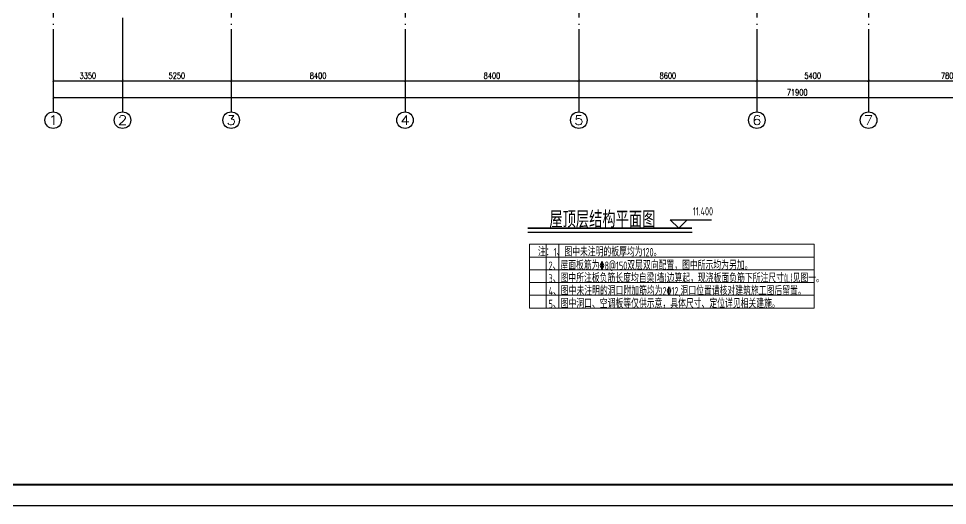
# Model space of a CAD drawing. Extents: x 169490 to 7584583, y -2399407 to 1374371.
# Drawn here: x 606323 to 651206, y 563697 to 587249 of the extents above; entities that cross this region are included whole.
import ezdxf
from ezdxf.enums import TextEntityAlignment as Align

# ---------------------------------------------------------------- set-up
doc = ezdxf.new("R2010")
doc.units = 0
doc.header["$LTSCALE"] = 100
doc.linetypes.add('D3轴线点划线', pattern=[18.5, 12, -3, 0.5, -3])
doc.layers.get('0').update_dxf_attribs({"linetype": 'CONTINUOUS'})
doc.layers.get('DEFPOINTS').update_dxf_attribs({"linetype": 'CONTINUOUS'})
for name, color, linetype in [('AXIS', 3, 'CONTINUOUS'), ('AXIS_TEXT', 4, 'CONTINUOUS'), ('C-AXIS(轴号)', 3, 'CONTINUOUS'), ('C-AXIS-T(字)', 7, 'CONTINUOUS'), ('C-DOTE', 8, 'D3轴线点划线'), ('S-0-TEXT', 7, 'CONTINUOUS'), ('THIN', 190, 'CONTINUOUS'), ('图框', 140, 'CONTINUOUS'), ('文字', 7, 'CONTINUOUS'), ('门编号', 6, 'CONTINUOUS')]:
    doc.layers.add(name, color=color, linetype=linetype)
doc.layers.add('S-1-TEXT', color=7, linetype='CONTINUOUS', lineweight=18)
doc.styles.add('_TCH_AXIS', font='COMPLEX', dxfattribs={"bigfont": 'GBCBIG'})
doc.styles.add('_TCH_DIM_T3', font='SIMPLEX.shx', dxfattribs={"width": 0.705882, "bigfont": 'GBCBIG.shx'})
doc.styles.add('COMPLEX', font='COMPLEX')
doc.styles.add('TSSD_Label', font='Tssdeng.shx', dxfattribs={"width": 0.7, "bigfont": 'hztxt.shx'})
doc.styles.add('TSSD_REIN', font='tssdeng.shx', dxfattribs={"width": 0.7, "bigfont": 'hztxt.shx'})
doc.dimstyles.new('_TCH_ARCH&&100', dxfattribs={"dimtxt": 297.5, "dimasz": 100, "dimexe": 250, "dimexo": 300, "dimgap": 100, "dimtad": 1, "dimdec": 0, "dimzin": 0, "dimdsep": 46, "dimtxsty": '_TCH_DIM_T3', "dimblk": 'ARCHTICK', "dimcen": 0.09, "dimclrt": 7, "dimazin": 2, "dimtfac": 1, "dimtdec": 0, "dimtix": 1, "dimtmove": 2, "dimatfit": 3, "dimfxl": 1, "dimtolj": 1, "dimtzin": 0, "dimarcsym": 0})

# ---------------------------------------------------------------- blocks, each defined once
blk = doc.blocks.new('_ARCHTICK')
at = {"const_width": 0.15}
blk.add_lwpolyline([(-0.5, -0.5), (0.5, 0.5)], dxfattribs=at)
blk = doc.blocks.new('*D1446')
at = {"layer": 'AXIS', "color": 0, "lineweight": -2, "transparency": 16777216}
for p, q in [((607996, 586434), (607996, 583184)), ((679896, 586434), (679896, 583184)), ((607996, 583434), (679896, 583434))]:
    blk.add_line(p, q, dxfattribs=at)
at = {"layer": 'DEFPOINTS', "color": 0, "transparency": 16777216}
for p in [(607996, 586734), (679896, 586734), (679896, 583434)]:
    blk.add_point(p, dxfattribs=at)
at = {"layer": 'AXIS', "color": 0, "lineweight": -2, "transparency": 16777216, "xscale": 100, "yscale": 100, "zscale": 100, "rotation": 180}
blk.add_blockref('_ARCHTICK', (607996, 583434), dxfattribs=at)
at = {"layer": 'AXIS', "color": 0, "lineweight": -2, "transparency": 16777216, "xscale": 100, "yscale": 100, "zscale": 100}
blk.add_blockref('_ARCHTICK', (679896, 583434), dxfattribs=at)
at = {"layer": 'AXIS', "color": 7, "transparency": 16777216, "insert": (643946, 583683), "char_height": 297.5, "attachment_point": 5, "style": '_TCH_DIM_T3'}
blk.add_mtext('\\A1;71900', dxfattribs=at)
blk = doc.blocks.new('*D1447')
at = {"layer": 'AXIS', "color": 0, "lineweight": -2, "transparency": 16777216}
for p, q in [((607996, 586434), (607996, 583984)), ((611346, 586434), (611346, 583984)), ((607996, 584234), (611346, 584234))]:
    blk.add_line(p, q, dxfattribs=at)
at = {"layer": 'DEFPOINTS', "color": 0, "transparency": 16777216}
for p in [(607996, 586734), (611346, 586734), (611346, 584234)]:
    blk.add_point(p, dxfattribs=at)
at = {"layer": 'AXIS', "color": 0, "lineweight": -2, "transparency": 16777216, "xscale": 100, "yscale": 100, "zscale": 100, "rotation": 180}
blk.add_blockref('_ARCHTICK', (607996, 584234), dxfattribs=at)
at = {"layer": 'AXIS', "color": 0, "lineweight": -2, "transparency": 16777216, "xscale": 100, "yscale": 100, "zscale": 100}
blk.add_blockref('_ARCHTICK', (611346, 584234), dxfattribs=at)
at = {"layer": 'AXIS', "color": 7, "transparency": 16777216, "insert": (609671, 584483), "char_height": 297.5, "attachment_point": 5, "style": '_TCH_DIM_T3'}
blk.add_mtext('\\A1;3350', dxfattribs=at)
blk = doc.blocks.new('*D1448')
at = {"layer": 'AXIS', "color": 0, "lineweight": -2, "transparency": 16777216}
for p, q in [((611346, 586434), (611346, 583984)), ((616596, 586434), (616596, 583984)), ((611346, 584234), (616596, 584234))]:
    blk.add_line(p, q, dxfattribs=at)
at = {"layer": 'DEFPOINTS', "color": 0, "transparency": 16777216}
for p in [(611346, 586734), (616596, 586734), (616596, 584234)]:
    blk.add_point(p, dxfattribs=at)
at = {"layer": 'AXIS', "color": 0, "lineweight": -2, "transparency": 16777216, "xscale": 100, "yscale": 100, "zscale": 100, "rotation": 180}
blk.add_blockref('_ARCHTICK', (611346, 584234), dxfattribs=at)
at = {"layer": 'AXIS', "color": 0, "lineweight": -2, "transparency": 16777216, "xscale": 100, "yscale": 100, "zscale": 100}
blk.add_blockref('_ARCHTICK', (616596, 584234), dxfattribs=at)
at = {"layer": 'AXIS', "color": 7, "transparency": 16777216, "insert": (613971, 584483), "char_height": 297.5, "attachment_point": 5, "style": '_TCH_DIM_T3'}
blk.add_mtext('\\A1;5250', dxfattribs=at)
blk = doc.blocks.new('*D1449')
at = {"layer": 'AXIS', "color": 0, "lineweight": -2, "transparency": 16777216}
for p, q in [((616596, 586434), (616596, 583984)), ((624996, 586434), (624996, 583984)), ((616596, 584234), (624996, 584234))]:
    blk.add_line(p, q, dxfattribs=at)
at = {"layer": 'DEFPOINTS', "color": 0, "transparency": 16777216}
for p in [(616596, 586734), (624996, 586734), (624996, 584234)]:
    blk.add_point(p, dxfattribs=at)
at = {"layer": 'AXIS', "color": 0, "lineweight": -2, "transparency": 16777216, "xscale": 100, "yscale": 100, "zscale": 100, "rotation": 180}
blk.add_blockref('_ARCHTICK', (616596, 584234), dxfattribs=at)
at = {"layer": 'AXIS', "color": 0, "lineweight": -2, "transparency": 16777216, "xscale": 100, "yscale": 100, "zscale": 100}
blk.add_blockref('_ARCHTICK', (624996, 584234), dxfattribs=at)
at = {"layer": 'AXIS', "color": 7, "transparency": 16777216, "insert": (620796, 584483), "char_height": 297.5, "attachment_point": 5, "style": '_TCH_DIM_T3'}
blk.add_mtext('\\A1;8400', dxfattribs=at)
blk = doc.blocks.new('*D1450')
at = {"layer": 'AXIS', "color": 0, "lineweight": -2, "transparency": 16777216}
for p, q in [((624996, 586434), (624996, 583984)), ((633396, 586434), (633396, 583984)), ((624996, 584234), (633396, 584234))]:
    blk.add_line(p, q, dxfattribs=at)
at = {"layer": 'DEFPOINTS', "color": 0, "transparency": 16777216}
for p in [(624996, 586734), (633396, 586734), (633396, 584234)]:
    blk.add_point(p, dxfattribs=at)
at = {"layer": 'AXIS', "color": 0, "lineweight": -2, "transparency": 16777216, "xscale": 100, "yscale": 100, "zscale": 100, "rotation": 180}
blk.add_blockref('_ARCHTICK', (624996, 584234), dxfattribs=at)
at = {"layer": 'AXIS', "color": 0, "lineweight": -2, "transparency": 16777216, "xscale": 100, "yscale": 100, "zscale": 100}
blk.add_blockref('_ARCHTICK', (633396, 584234), dxfattribs=at)
at = {"layer": 'AXIS', "color": 7, "transparency": 16777216, "insert": (629196, 584483), "char_height": 297.5, "attachment_point": 5, "style": '_TCH_DIM_T3'}
blk.add_mtext('\\A1;8400', dxfattribs=at)
blk = doc.blocks.new('*D1451')
at = {"layer": 'AXIS', "color": 0, "lineweight": -2, "transparency": 16777216}
for p, q in [((633396, 586434), (633396, 583984)), ((641996, 586434), (641996, 583984)), ((633396, 584234), (641996, 584234))]:
    blk.add_line(p, q, dxfattribs=at)
at = {"layer": 'DEFPOINTS', "color": 0, "transparency": 16777216}
for p in [(633396, 586734), (641996, 586734), (641996, 584234)]:
    blk.add_point(p, dxfattribs=at)
at = {"layer": 'AXIS', "color": 0, "lineweight": -2, "transparency": 16777216, "xscale": 100, "yscale": 100, "zscale": 100, "rotation": 180}
blk.add_blockref('_ARCHTICK', (633396, 584234), dxfattribs=at)
at = {"layer": 'AXIS', "color": 0, "lineweight": -2, "transparency": 16777216, "xscale": 100, "yscale": 100, "zscale": 100}
blk.add_blockref('_ARCHTICK', (641996, 584234), dxfattribs=at)
at = {"layer": 'AXIS', "color": 7, "transparency": 16777216, "insert": (637696, 584483), "char_height": 297.5, "attachment_point": 5, "style": '_TCH_DIM_T3'}
blk.add_mtext('\\A1;8600', dxfattribs=at)
blk = doc.blocks.new('*D1452')
at = {"layer": 'AXIS', "color": 0, "lineweight": -2, "transparency": 16777216}
for p, q in [((641996, 586434), (641996, 583984)), ((647396, 586434), (647396, 583984)), ((641996, 584234), (647396, 584234))]:
    blk.add_line(p, q, dxfattribs=at)
at = {"layer": 'DEFPOINTS', "color": 0, "transparency": 16777216}
for p in [(641996, 586734), (647396, 586734), (647396, 584234)]:
    blk.add_point(p, dxfattribs=at)
at = {"layer": 'AXIS', "color": 0, "lineweight": -2, "transparency": 16777216, "xscale": 100, "yscale": 100, "zscale": 100, "rotation": 180}
blk.add_blockref('_ARCHTICK', (641996, 584234), dxfattribs=at)
at = {"layer": 'AXIS', "color": 0, "lineweight": -2, "transparency": 16777216, "xscale": 100, "yscale": 100, "zscale": 100}
blk.add_blockref('_ARCHTICK', (647396, 584234), dxfattribs=at)
at = {"layer": 'AXIS', "color": 7, "transparency": 16777216, "insert": (644696, 584483), "char_height": 297.5, "attachment_point": 5, "style": '_TCH_DIM_T3'}
blk.add_mtext('\\A1;5400', dxfattribs=at)
blk = doc.blocks.new('*D1453')
at = {"layer": 'AXIS', "color": 0, "lineweight": -2, "transparency": 16777216}
for p, q in [((647396, 586434), (647396, 583984)), ((655196, 586434), (655196, 583984)), ((647396, 584234), (655196, 584234))]:
    blk.add_line(p, q, dxfattribs=at)
at = {"layer": 'DEFPOINTS', "color": 0, "transparency": 16777216}
for p in [(647396, 586734), (655196, 586734), (655196, 584234)]:
    blk.add_point(p, dxfattribs=at)
at = {"layer": 'AXIS', "color": 0, "lineweight": -2, "transparency": 16777216, "xscale": 100, "yscale": 100, "zscale": 100, "rotation": 180}
blk.add_blockref('_ARCHTICK', (647396, 584234), dxfattribs=at)
at = {"layer": 'AXIS', "color": 0, "lineweight": -2, "transparency": 16777216, "xscale": 100, "yscale": 100, "zscale": 100}
blk.add_blockref('_ARCHTICK', (655196, 584234), dxfattribs=at)
at = {"layer": 'AXIS', "color": 7, "transparency": 16777216, "insert": (651296, 584483), "char_height": 297.5, "attachment_point": 5, "style": '_TCH_DIM_T3'}
blk.add_mtext('\\A1;7800', dxfattribs=at)
blk = doc.blocks.new('_AXISO')
blk.add_circle((0, 0), 0.5)
at = {"layer": 'AXIS_TEXT', "style": 'COMPLEX', "width": 1.041667}
blk.add_attdef('A', text='', height=0.56, dxfattribs=at).set_placement((-0.25, -0.28), (0.25, -0.28), align=Align.FIT)

msp = doc.modelspace()

# ---------------------------------------------------------------- linework, layer by layer
at = {"ltscale": 10}
msp.add_lwpolyline([(690882.7, 622096.8), (596277.8, 622096.8), (596277.8, 564696.8), (690882.7, 564696.8)], close=True, dxfattribs=at)
at = {"layer": 'C-AXIS(轴号)'}
for p, q in [((607995.7, 586734.4), (607995.7, 582734.4)), ((611345.7, 586734.4), (611345.7, 582734.4)), ((616595.7, 586734.4), (616595.7, 582734.4)), ((624995.7, 586734.4), (624995.7, 582734.4)), ((633395.7, 586734.4), (633395.7, 582734.4)), ((641995.7, 586734.4), (641995.7, 582734.4)), ((647395.7, 586734.4), (647395.7, 582734.4))]:
    msp.add_line(p, q, dxfattribs=at)
at = {"layer": 'C-DOTE'}
for p, q in [((607995.7, 603298.4), (607995.7, 586734.4)), ((616595.7, 603298.4), (616595.7, 586734.4)), ((624995.7, 603298.4), (624995.7, 586734.4)), ((633395.7, 603298.4), (633395.7, 586734.4)), ((641995.7, 603298.4), (641995.7, 586734.4)), ((647395.7, 603298.4), (647395.7, 586734.4)), ((611345.7, 596534.2), (611345.7, 586734.4))]:
    msp.add_line(p, q, dxfattribs=at)
at = {"layer": 'S-1-TEXT', "color": 8}
for p, q in [((644767.2, 576328.6), (631012.3, 576328.6)), ((631012.3, 576328.6), (631012.3, 573245.4)), ((631813.1, 576328.6), (631813.1, 573245.4)), ((632430.7, 576328.6), (632430.7, 573245.4)), ((644767.2, 575712), (631012.3, 575712)), ((644767.2, 575095.3), (631012.3, 575095.3)), ((644767.2, 574478.7), (631012.3, 574478.7)), ((644767.2, 574478.7), (631012.3, 574478.7)), ((644767.2, 574478.7), (631012.3, 574478.7)), ((644767.2, 573862), (631012.3, 573862)), ((644767.2, 573862), (631012.3, 573862)), ((644767.2, 573245.4), (631012.3, 573245.4))]:
    msp.add_line(p, q, dxfattribs=at)
msp.add_lwpolyline([(644767.2, 576328.6), (644767.2, 573245.4)], dxfattribs=at)
at = {"layer": 'THIN'}
for p, q in [((638221.4, 577105.8), (637808.9, 577518.3)), ((637808.9, 577518.3), (639812.5, 577518.3)), ((638221.4, 577105.8), (638633.9, 577518.3))]:
    msp.add_line(p, q, dxfattribs=at)
at = {"layer": '图框'}
msp.add_lwpolyline([(593777.8, 563696.8), (698877.8, 563696.8), (698877.8, 623096.8), (593777.8, 623096.8)], close=True, dxfattribs=at)
at = {"layer": '图框', "const_width": 100}
msp.add_lwpolyline([(596277.8, 564696.8), (697877.8, 564696.8), (697877.8, 622096.8), (596277.8, 622096.8)], close=True, dxfattribs=at)
at = {"layer": '文字'}
msp.add_line((630930.4, 576909.9), (638864.3, 576909.9), dxfattribs=at)
at = {"layer": '文字', "const_width": 75}
msp.add_lwpolyline([(630930.4, 577105.8), (638864.3, 577105.8)], dxfattribs=at)

# ---------------------------------------------------------------- block references
at = {"layer": 'C-AXIS(轴号)'}
ref = msp.add_blockref('_AXISO', (607995.7, 582334.4), dxfattribs=dict(at, xscale=800, yscale=800, zscale=800))
ref.add_attrib('A', '1', dxfattribs={"layer": 'C-AXIS-T(字)', "height": 452.5, "style": '_TCH_AXIS', "width": 2.333333}).set_placement((607769.4, 582108.1), (608222, 582108.1), align=Align.FIT)
ref = msp.add_blockref('_AXISO', (611345.7, 582334.4), dxfattribs=dict(at, xscale=800, yscale=800, zscale=800))
ref.add_attrib('A', '2', dxfattribs={"layer": 'C-AXIS-T(字)', "height": 452.5, "style": '_TCH_AXIS', "width": 1.5}).set_placement((611119.4, 582108.1), (611572, 582108.1), align=Align.FIT)
ref = msp.add_blockref('_AXISO', (616595.7, 582334.4), dxfattribs=dict(at, xscale=800, yscale=800, zscale=800))
ref.add_attrib('A', '3', dxfattribs={"layer": 'C-AXIS-T(字)', "height": 452.5, "style": '_TCH_AXIS', "width": 1.5}).set_placement((616369.4, 582108.1), (616822, 582108.1), align=Align.FIT)
ref = msp.add_blockref('_AXISO', (624995.7, 582334.4), dxfattribs=dict(at, xscale=800, yscale=800, zscale=800))
ref.add_attrib('A', '4', dxfattribs={"layer": 'C-AXIS-T(字)', "height": 452.5, "style": '_TCH_AXIS', "width": 1.3125}).set_placement((624769.4, 582108.1), (625222, 582108.1), align=Align.FIT)
ref = msp.add_blockref('_AXISO', (633395.7, 582334.4), dxfattribs=dict(at, xscale=800, yscale=800, zscale=800))
ref.add_attrib('A', '5', dxfattribs={"layer": 'C-AXIS-T(字)', "height": 452.5, "style": '_TCH_AXIS', "width": 1.5}).set_placement((633169.4, 582108.1), (633622, 582108.1), align=Align.FIT)
ref = msp.add_blockref('_AXISO', (641995.7, 582334.4), dxfattribs=dict(at, xscale=800, yscale=800, zscale=800))
ref.add_attrib('A', '6', dxfattribs={"layer": 'C-AXIS-T(字)', "height": 452.5, "style": '_TCH_AXIS', "width": 1.5}).set_placement((641769.4, 582108.1), (642222, 582108.1), align=Align.FIT)
ref = msp.add_blockref('_AXISO', (647395.7, 582334.4), dxfattribs=dict(at, xscale=800, yscale=800, zscale=800))
ref.add_attrib('A', '7', dxfattribs={"layer": 'C-AXIS-T(字)', "height": 452.5, "style": '_TCH_AXIS', "width": 1.5}).set_placement((647169.4, 582108.1), (647622, 582108.1), align=Align.FIT)

# ---------------------------------------------------------------- texts
at = {"layer": 'S-0-TEXT', "style": 'TSSD_REIN', "width": 0.7}
for s, p in [(' 注：1、图中未注明的板厚均为120。', (631236.7, 575748.6, -2339.2)), ('2、屋面板筋为%%1328@150双层双向配置，图中所示均为另加。', (631932.9, 575097.2, 28423.1)), ('3、图中所注板负筋长度均自梁(墙)边算起，现浇板面负筋下所注尺寸(L)见图一。', (631932.9, 574480.6, 28423.1)), ('4、图中未注明的洞口附加筋均为2%%13212,洞口位置请核对建筑施工图后留置。', (631932.9, 573863.9, 28423.1)), ('5、图中洞口、空调板等仅供示意，具体尺寸、定位详见相关建施。', (631932.9, 573247.3, 28423.1))]:
    msp.add_text(s, height=400, rotation=359.99983, dxfattribs=at).set_placement(p)
at = {"layer": 'THIN', "style": 'TSSD_Label', "width": 0.7}
msp.add_text('11.400', height=400, dxfattribs=at).set_placement((639882.6, 577605.5), align=Align.BOTTOM_RIGHT)
at = {"layer": '门编号', "color": 7, "style": 'TSSD_REIN', "width": 0.8}
msp.add_text('屋顶层结构平面图', height=800, dxfattribs=at).set_placement((634532.8, 577568.5), align=Align.MIDDLE)

# ---------------------------------------------------------------- dimensions: what is measured, and where the dimension line sits
at = {"layer": 'AXIS'}
for p1, p2, distance, picture, middle in [((607995.7, 586734.4), (679895.7, 586734.4), -3300, '*D1446', (643945.7, 583683.2)), ((607995.7, 586734.4), (611345.7, 586734.4), -2500, '*D1447', (609670.7, 584483.2)), ((611345.7, 586734.4), (616595.7, 586734.4), -2500, '*D1448', (613970.7, 584483.2)), ((616595.7, 586734.4), (624995.7, 586734.4), -2500, '*D1449', (620795.7, 584483.2)), ((624995.7, 586734.4), (633395.7, 586734.4), -2500, '*D1450', (629195.7, 584483.2)), ((633395.7, 586734.4), (641995.7, 586734.4), -2500, '*D1451', (637695.7, 584483.2)), ((641995.7, 586734.4), (647395.7, 586734.4), -2500, '*D1452', (644695.7, 584483.2)), ((647395.7, 586734.4), (655195.7, 586734.4), -2500, '*D1453', (651295.7, 584483.2))]:
    dim = msp.add_aligned_dim(p1=p1, p2=p2, distance=distance, dimstyle='_TCH_ARCH&&100', dxfattribs=at)
    dim.commit()
    dim.dimension.update_dxf_attribs({"geometry": picture, "text_midpoint": middle})

doc.saveas('drawing.dxf')
